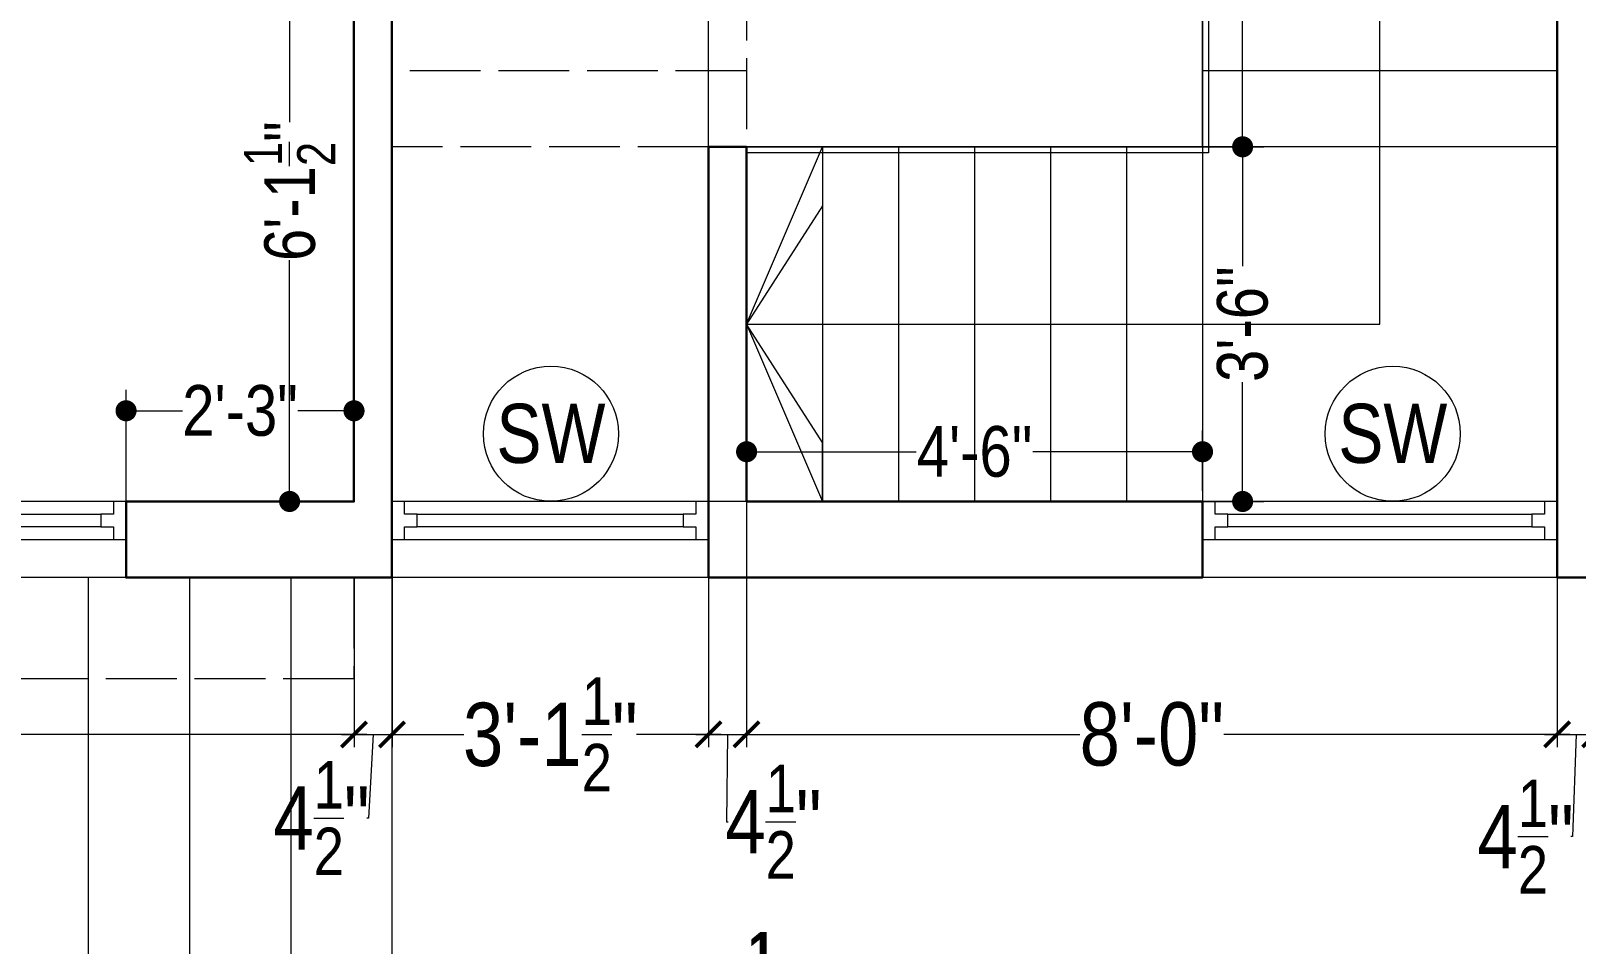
# Model space of a CAD drawing. Header units: millimetres. Extents: x 56222 to 3066687, y -650199 to -121287.
# Drawn here: x 152093.4 to 152276.5, y -173451 to -173342.9 of the extents above; entities that cross this region are included whole.
import ezdxf

# ---------------------------------------------------------------- set-up
doc = ezdxf.new("R2010")
doc.units = ezdxf.units.MM
doc.header["$MEASUREMENT"] = 0
doc.header["$PDMODE"] = 35
doc.linetypes.add('ACAD_ISO02W100', pattern=[15, 12, -3])
doc.layers.get('Defpoints').update_dxf_attribs({"color": 220})
for name, color, linetype, lineweight in [('GROUND FLOOR', 7, 'Continuous', 9), ('GROUND FLOOR  ( DIM )', 7, 'Continuous', 9), ('GROUND FLOOR  ( PLINE )', 251, 'Continuous', 30), ('GROUND FLOOR ( DW_RAIL )', 7, 'Continuous', 9), ('GROUND FLOOR ( STAIR )', 251, 'Continuous', 9)]:
    doc.layers.add(name, color=color, linetype=linetype, lineweight=lineweight)
doc.styles.add('Cn BT~6', font='swissc.ttf', dxfattribs={"height": 6})
doc.styles.add("Cn_BT_0'-0", font='swissc.ttf')
doc.styles.add('Cn_BT_7', font='swissc.ttf', dxfattribs={"height": 7})
doc.styles.add('Cn_BT_7½', font='swissc.ttf', dxfattribs={"height": 7.5})
doc.dimstyles.new('Cn BT~6', dxfattribs={"dimtxt": 0.18, "dimasz": 2.5, "dimexe": 2.5, "dimexo": 0, "dimgap": 0.09, "dimtad": 0, "dimdec": 3, "dimzin": 3, "dimdsep": 46, "dimlunit": 4, "dimtxsty": 'Cn BT~6', "dimblk": 'DOT', "dimcen": 0.09, "dimdle": 2, "dimclrd": 250, "dimclre": 250, "dimclrt": 5, "dimadec": 0, "dimazin": 0, "dimtfac": 0.75, "dimtdec": 3, "dimtofl": 0, "dimtmove": 0, "dimatfit": 3, "dimfxl": 1, "dimtolj": 1, "dimtzin": 0, "dimlwd": 15, "dimlwe": 15, "dimarcsym": 0})
doc.dimstyles.new('Cn_BT_7½', dxfattribs={"dimtxt": 9, "dimasz": 3, "dimexe": 1.5, "dimexo": 0, "dimgap": 0.09, "dimtad": 0, "dimdec": 3, "dimzin": 3, "dimdsep": 46, "dimlunit": 4, "dimtxsty": 'Cn_BT_7½', "dimblk": 'ARCHTICK', "dimcen": 0.09, "dimdle": 1.5, "dimclrd": 251, "dimclre": 251, "dimclrt": 14, "dimadec": 0, "dimazin": 0, "dimtfac": 0.75, "dimtdec": 3, "dimtofl": 0, "dimtmove": 0, "dimatfit": 3, "dimfxl": 0, "dimtolj": 1, "dimtzin": 0, "dimlwd": 15, "dimlwe": 15, "dimarcsym": 0})

# ---------------------------------------------------------------- blocks, each defined once
blk = doc.blocks.new('_ArchTick')
at = {"color": 0, "linetype": 'ByBlock', "const_width": 0.15}
blk.add_lwpolyline([(-0.5, -0.5), (0.5, 0.5)], dxfattribs=at)
blk = doc.blocks.new('*D198')
at = {"layer": 'Defpoints', "color": 0, "lineweight": 0, "transparency": 16777216}
for p in [(151981.71, -173407.6), (152131.71, -173407.6), (152131.71, -173426.18)]:
    blk.add_point(p, dxfattribs=at)
at = {"layer": 'GROUND FLOOR  ( DIM )', "color": 251, "lineweight": 15, "transparency": 16777216}
for p, q in [((151981.71, -173407.6), (151981.71, -173427.68)), ((152131.71, -173407.6), (152131.71, -173427.68)), ((151980.21, -173426.18), (152045.85, -173426.18)), ((152133.21, -173426.18), (152067.57, -173426.18))]:
    blk.add_line(p, q, dxfattribs=at)
at = {"layer": 'GROUND FLOOR  ( DIM )', "color": 251, "lineweight": 15, "transparency": 16777216, "xscale": 3, "yscale": 3, "zscale": 3, "rotation": 180}
blk.add_blockref('_ArchTick', (151981.71, -173426.18), dxfattribs=at)
at = {"layer": 'GROUND FLOOR  ( DIM )', "color": 251, "lineweight": 15, "transparency": 16777216, "xscale": 3, "yscale": 3, "zscale": 3}
blk.add_blockref('_ArchTick', (152131.71, -173426.18), dxfattribs=at)
at = {"layer": 'GROUND FLOOR  ( DIM )', "color": 14, "transparency": 16777216, "insert": (152056.71, -173426.18), "char_height": 7.5, "attachment_point": 5, "style": 'Cn_BT_7½'}
blk.add_mtext('\\A1;12\'-6"', dxfattribs=at)
blk = doc.blocks.new('*D197')
at = {"layer": 'Defpoints', "color": 0, "lineweight": 0, "transparency": 16777216}
for p in [(152131.71, -173407.6), (152136.21, -173407.6), (152136.21, -173426.18)]:
    blk.add_point(p, dxfattribs=at)
at = {"layer": 'GROUND FLOOR  ( DIM )', "color": 251, "lineweight": 15, "transparency": 16777216}
for p, q in [((152131.71, -173407.6), (152131.71, -173427.68)), ((152136.21, -173407.6), (152136.21, -173427.68)), ((152130.21, -173426.18), (152137.71, -173426.18)), ((152133.96, -173426.18), (152133.41, -173436.1)), ((152133.41, -173436.1), (152133.23, -173436.1))]:
    blk.add_line(p, q, dxfattribs=at)
at = {"layer": 'GROUND FLOOR  ( DIM )', "color": 251, "lineweight": 15, "transparency": 16777216, "xscale": 3, "yscale": 3, "zscale": 3, "rotation": 180}
blk.add_blockref('_ArchTick', (152131.71, -173426.18), dxfattribs=at)
at = {"layer": 'GROUND FLOOR  ( DIM )', "color": 251, "lineweight": 15, "transparency": 16777216, "xscale": 3, "yscale": 3, "zscale": 3}
blk.add_blockref('_ArchTick', (152136.21, -173426.18), dxfattribs=at)
at = {"layer": 'GROUND FLOOR  ( DIM )', "color": 14, "transparency": 16777216, "insert": (152127.86, -173436.1), "char_height": 7.5, "attachment_point": 5, "style": 'Cn_BT_7½'}
blk.add_mtext('\\A1;4{\\H0.75x;\\S1/2;}"', dxfattribs=at)
blk = doc.blocks.new('*D196')
at = {"layer": 'Defpoints', "color": 0, "lineweight": 0, "transparency": 16777216}
for p in [(152136.21, -173407.6), (152173.71, -173407.6), (152173.71, -173426.18)]:
    blk.add_point(p, dxfattribs=at)
at = {"layer": 'GROUND FLOOR  ( DIM )', "color": 251, "lineweight": 15, "transparency": 16777216}
for p, q in [((152136.21, -173407.6), (152136.21, -173427.68)), ((152173.71, -173407.6), (152173.71, -173427.68)), ((152134.71, -173426.18), (152144.73, -173426.18)), ((152175.21, -173426.18), (152165.18, -173426.18))]:
    blk.add_line(p, q, dxfattribs=at)
at = {"layer": 'GROUND FLOOR  ( DIM )', "color": 251, "lineweight": 15, "transparency": 16777216, "xscale": 3, "yscale": 3, "zscale": 3, "rotation": 180}
blk.add_blockref('_ArchTick', (152136.21, -173426.18), dxfattribs=at)
at = {"layer": 'GROUND FLOOR  ( DIM )', "color": 251, "lineweight": 15, "transparency": 16777216, "xscale": 3, "yscale": 3, "zscale": 3}
blk.add_blockref('_ArchTick', (152173.71, -173426.18), dxfattribs=at)
at = {"layer": 'GROUND FLOOR  ( DIM )', "color": 14, "transparency": 16777216, "insert": (152154.96, -173426.18), "char_height": 7.5, "attachment_point": 5, "style": 'Cn_BT_7½'}
blk.add_mtext('\\A1;3\'-1{\\H0.75x;\\S1/2;}"', dxfattribs=at)
blk = doc.blocks.new('*D195')
at = {"layer": 'Defpoints', "color": 0, "lineweight": 0, "transparency": 16777216}
for p in [(152178.21, -173398.6), (152173.71, -173407.6), (152178.21, -173426.18)]:
    blk.add_point(p, dxfattribs=at)
at = {"layer": 'GROUND FLOOR  ( DIM )', "color": 251, "lineweight": 15, "transparency": 16777216}
for p, q in [((152178.21, -173398.6), (152178.21, -173427.68)), ((152173.71, -173407.6), (152173.71, -173427.68)), ((152172.21, -173426.18), (152179.71, -173426.18)), ((152175.96, -173426.18), (152175.84, -173436.52)), ((152175.84, -173436.52), (152176.02, -173436.52))]:
    blk.add_line(p, q, dxfattribs=at)
at = {"layer": 'GROUND FLOOR  ( DIM )', "color": 251, "lineweight": 15, "transparency": 16777216, "xscale": 3, "yscale": 3, "zscale": 3, "rotation": 180}
blk.add_blockref('_ArchTick', (152173.71, -173426.18), dxfattribs=at)
at = {"layer": 'GROUND FLOOR  ( DIM )', "color": 251, "lineweight": 15, "transparency": 16777216, "xscale": 3, "yscale": 3, "zscale": 3}
blk.add_blockref('_ArchTick', (152178.21, -173426.18), dxfattribs=at)
at = {"layer": 'GROUND FLOOR  ( DIM )', "color": 14, "transparency": 16777216, "insert": (152181.39, -173436.52), "char_height": 7.5, "attachment_point": 5, "style": 'Cn_BT_7½'}
blk.add_mtext('\\A1;4{\\H0.75x;\\S1/2;}"', dxfattribs=at)
blk = doc.blocks.new('*D194')
at = {"layer": 'Defpoints', "color": 0, "lineweight": 0, "transparency": 16777216}
for p in [(152178.21, -173398.6), (152274.21, -173407.6), (152274.21, -173426.18)]:
    blk.add_point(p, dxfattribs=at)
at = {"layer": 'GROUND FLOOR  ( DIM )', "color": 251, "lineweight": 15, "transparency": 16777216}
for p, q in [((152178.21, -173398.6), (152178.21, -173427.68)), ((152274.21, -173407.6), (152274.21, -173427.68)), ((152176.71, -173426.18), (152217.68, -173426.18)), ((152275.71, -173426.18), (152234.73, -173426.18))]:
    blk.add_line(p, q, dxfattribs=at)
at = {"layer": 'GROUND FLOOR  ( DIM )', "color": 251, "lineweight": 15, "transparency": 16777216, "xscale": 3, "yscale": 3, "zscale": 3, "rotation": 180}
blk.add_blockref('_ArchTick', (152178.21, -173426.18), dxfattribs=at)
at = {"layer": 'GROUND FLOOR  ( DIM )', "color": 251, "lineweight": 15, "transparency": 16777216, "xscale": 3, "yscale": 3, "zscale": 3}
blk.add_blockref('_ArchTick', (152274.21, -173426.18), dxfattribs=at)
at = {"layer": 'GROUND FLOOR  ( DIM )', "color": 14, "transparency": 16777216, "insert": (152226.21, -173426.18), "char_height": 7.5, "attachment_point": 5, "style": 'Cn_BT_7½'}
blk.add_mtext('\\A1;8\'-0"', dxfattribs=at)
blk = doc.blocks.new('*D193')
at = {"layer": 'Defpoints', "color": 0, "lineweight": 0, "transparency": 16777216}
for p in [(152274.21, -173407.6), (152278.71, -173407.6), (152278.71, -173426.18)]:
    blk.add_point(p, dxfattribs=at)
at = {"layer": 'GROUND FLOOR  ( DIM )', "color": 251, "lineweight": 15, "transparency": 16777216}
for p, q in [((152274.21, -173407.6), (152274.21, -173427.68)), ((152278.71, -173407.6), (152278.71, -173427.68)), ((152272.71, -173426.18), (152280.21, -173426.18)), ((152276.46, -173426.18), (152276.03, -173438.28)), ((152276.03, -173438.28), (152275.85, -173438.28))]:
    blk.add_line(p, q, dxfattribs=at)
at = {"layer": 'GROUND FLOOR  ( DIM )', "color": 251, "lineweight": 15, "transparency": 16777216, "xscale": 3, "yscale": 3, "zscale": 3, "rotation": 180}
blk.add_blockref('_ArchTick', (152274.21, -173426.18), dxfattribs=at)
at = {"layer": 'GROUND FLOOR  ( DIM )', "color": 251, "lineweight": 15, "transparency": 16777216, "xscale": 3, "yscale": 3, "zscale": 3}
blk.add_blockref('_ArchTick', (152278.71, -173426.18), dxfattribs=at)
at = {"layer": 'GROUND FLOOR  ( DIM )', "color": 14, "transparency": 16777216, "insert": (152270.48, -173438.28), "char_height": 7.5, "attachment_point": 5, "style": 'Cn_BT_7½'}
blk.add_mtext('\\A1;4{\\H0.75x;\\S1/2;}"', dxfattribs=at)
blk = doc.blocks.new('_Dot')
at = {"color": 0, "linetype": 'ByBlock', "lineweight": -2}
blk.add_line((-0.5, 0), (-1, 0), dxfattribs=at)
at = {"color": 0, "linetype": 'ByBlock', "const_width": 0.5}
blk.add_lwpolyline([(-0.25, 0, 1), (0.25, 0, 1)], format="xyb", close=True, dxfattribs=at)
blk = doc.blocks.new('*D190')
at = {"layer": 'Defpoints', "color": 0, "lineweight": 0, "transparency": 16777216}
for p in [(152124.08, -173325.1), (152136.21, -173325.1), (152131.71, -173398.6)]:
    blk.add_point(p, dxfattribs=at)
at = {"layer": 'GROUND FLOOR  ( DIM )', "color": 250, "lineweight": 15, "transparency": 16777216}
for p, q in [((152136.21, -173325.1), (152121.58, -173325.1)), ((152124.08, -173327.6), (152124.08, -173353.68)), ((152124.08, -173396.1), (152124.08, -173370.03)), ((152131.71, -173398.6), (152121.58, -173398.6))]:
    blk.add_line(p, q, dxfattribs=at)
at = {"layer": 'GROUND FLOOR  ( DIM )', "color": 250, "lineweight": 15, "transparency": 16777216, "xscale": 2.5, "yscale": 2.5, "zscale": 2.5}
for p, rotation in [((152124.08, -173325.1), 90), ((152124.08, -173398.6), 270)]:
    blk.add_blockref('_Dot', p, dxfattribs=dict(at, rotation=rotation))
at = {"layer": 'GROUND FLOOR  ( DIM )', "color": 5, "transparency": 16777216, "insert": (152124.08, -173361.85), "char_height": 6, "attachment_point": 5, "rotation": 90, "style": 'Cn BT~6'}
blk.add_mtext('\\A1;6\'-1{\\H0.75x;\\S1/2;}"', dxfattribs=at)
blk = doc.blocks.new('*D181')
at = {"layer": 'Defpoints', "color": 0, "lineweight": 0, "transparency": 16777216}
for p in [(152178.21, -173392.71), (152178.21, -173397.33), (152232.21, -173397.33)]:
    blk.add_point(p, dxfattribs=at)
at = {"layer": 'GROUND FLOOR  ( DIM )', "color": 250, "lineweight": 15, "transparency": 16777216}
for p, q in [((152178.21, -173397.33), (152178.21, -173390.21)), ((152232.21, -173397.33), (152232.21, -173390.21)), ((152180.71, -173392.71), (152198.31, -173392.71)), ((152229.71, -173392.71), (152212.1, -173392.71))]:
    blk.add_line(p, q, dxfattribs=at)
at = {"layer": 'GROUND FLOOR  ( DIM )', "color": 250, "lineweight": 15, "transparency": 16777216, "xscale": 2.5, "yscale": 2.5, "zscale": 2.5, "rotation": 180}
blk.add_blockref('_Dot', (152178.21, -173392.71), dxfattribs=at)
at = {"layer": 'GROUND FLOOR  ( DIM )', "color": 250, "lineweight": 15, "transparency": 16777216, "xscale": 2.5, "yscale": 2.5, "zscale": 2.5}
blk.add_blockref('_Dot', (152232.21, -173392.71), dxfattribs=at)
at = {"layer": 'GROUND FLOOR  ( DIM )', "color": 5, "transparency": 16777216, "insert": (152205.21, -173392.71), "char_height": 6, "attachment_point": 5, "style": 'Cn BT~6'}
blk.add_mtext('\\A1;4\'-6"', dxfattribs=at)
blk = doc.blocks.new('*D177')
at = {"layer": 'Defpoints', "color": 0, "lineweight": 0, "transparency": 16777216}
for p in [(152232.21, -173356.6), (152236.96, -173356.6), (152232.21, -173398.6)]:
    blk.add_point(p, dxfattribs=at)
at = {"layer": 'GROUND FLOOR  ( DIM )', "color": 250, "lineweight": 15, "transparency": 16777216}
for p, q in [((152232.21, -173356.6), (152239.46, -173356.6)), ((152236.96, -173359.1), (152236.96, -173370.75)), ((152236.96, -173396.1), (152236.96, -173384.46)), ((152232.21, -173398.6), (152239.46, -173398.6))]:
    blk.add_line(p, q, dxfattribs=at)
at = {"layer": 'GROUND FLOOR  ( DIM )', "color": 250, "lineweight": 15, "transparency": 16777216, "xscale": 2.5, "yscale": 2.5, "zscale": 2.5}
for p, rotation in [((152236.96, -173356.6), 90), ((152236.96, -173398.6), 270)]:
    blk.add_blockref('_Dot', p, dxfattribs=dict(at, rotation=rotation))
at = {"layer": 'GROUND FLOOR  ( DIM )', "color": 5, "transparency": 16777216, "insert": (152236.96, -173377.6), "char_height": 6, "attachment_point": 5, "rotation": 90, "style": 'Cn BT~6'}
blk.add_mtext('\\A1;3\'-6"', dxfattribs=at)
blk = doc.blocks.new('*D176')
at = {"layer": 'Defpoints', "color": 0, "lineweight": 0, "transparency": 16777216}
for p in [(152232.91, -173302.6), (152236.96, -173302.6), (152232.21, -173356.6)]:
    blk.add_point(p, dxfattribs=at)
at = {"layer": 'GROUND FLOOR  ( DIM )', "color": 250, "lineweight": 15, "transparency": 16777216}
for p, q in [((152232.91, -173302.6), (152239.46, -173302.6)), ((152236.96, -173305.1), (152236.96, -173322.71)), ((152236.96, -173354.1), (152236.96, -173336.5)), ((152232.21, -173356.6), (152239.46, -173356.6))]:
    blk.add_line(p, q, dxfattribs=at)
at = {"layer": 'GROUND FLOOR  ( DIM )', "color": 250, "lineweight": 15, "transparency": 16777216, "xscale": 2.5, "yscale": 2.5, "zscale": 2.5}
for p, rotation in [((152236.96, -173302.6), 90), ((152236.96, -173356.6), 270)]:
    blk.add_blockref('_Dot', p, dxfattribs=dict(at, rotation=rotation))
at = {"layer": 'GROUND FLOOR  ( DIM )', "color": 5, "transparency": 16777216, "insert": (152236.96, -173329.6), "char_height": 6, "attachment_point": 5, "rotation": 90, "style": 'Cn BT~6'}
blk.add_mtext('\\A1;4\'-6"', dxfattribs=at)
blk = doc.blocks.new('*D173')
at = {"layer": 'Defpoints', "color": 0, "lineweight": 0, "transparency": 16777216}
for p in [(152104.71, -173387.86), (152104.71, -173398.6), (152131.71, -173398.6)]:
    blk.add_point(p, dxfattribs=at)
at = {"layer": 'GROUND FLOOR  ( DIM )', "color": 250, "lineweight": 15, "transparency": 16777216}
for p, q in [((152104.71, -173398.6), (152104.71, -173385.36)), ((152131.71, -173398.6), (152131.71, -173385.36)), ((152107.21, -173387.86), (152111.38, -173387.86)), ((152129.21, -173387.86), (152125.04, -173387.86))]:
    blk.add_line(p, q, dxfattribs=at)
at = {"layer": 'GROUND FLOOR  ( DIM )', "color": 250, "lineweight": 15, "transparency": 16777216, "xscale": 2.5, "yscale": 2.5, "zscale": 2.5, "rotation": 180}
blk.add_blockref('_Dot', (152104.71, -173387.86), dxfattribs=at)
at = {"layer": 'GROUND FLOOR  ( DIM )', "color": 250, "lineweight": 15, "transparency": 16777216, "xscale": 2.5, "yscale": 2.5, "zscale": 2.5}
blk.add_blockref('_Dot', (152131.71, -173387.86), dxfattribs=at)
at = {"layer": 'GROUND FLOOR  ( DIM )', "color": 5, "transparency": 16777216, "insert": (152118.21, -173387.86), "char_height": 6, "attachment_point": 5, "style": 'Cn BT~6'}
blk.add_mtext('\\A1;2\'-3"', dxfattribs=at)
blk = doc.blocks.new('*D170')
at = {"layer": 'Defpoints', "color": 0, "lineweight": 0, "transparency": 16777216}
for p in [(151972.71, -173407.61), (152373.21, -173407.61), (152373.21, -173455.9)]:
    blk.add_point(p, dxfattribs=at)
at = {"layer": 'GROUND FLOOR  ( DIM )', "color": 250, "lineweight": 15, "transparency": 16777216}
for p, q in [((151972.71, -173407.61), (151972.71, -173458.4)), ((152373.21, -173407.61), (152373.21, -173458.4)), ((151975.21, -173455.9), (152160.77, -173455.9)), ((152370.71, -173455.9), (152185.14, -173455.9))]:
    blk.add_line(p, q, dxfattribs=at)
at = {"layer": 'GROUND FLOOR  ( DIM )', "color": 250, "lineweight": 15, "transparency": 16777216, "xscale": 2.5, "yscale": 2.5, "zscale": 2.5, "rotation": 180}
blk.add_blockref('_Dot', (151972.71, -173455.9), dxfattribs=at)
at = {"layer": 'GROUND FLOOR  ( DIM )', "color": 250, "lineweight": 15, "transparency": 16777216, "xscale": 2.5, "yscale": 2.5, "zscale": 2.5}
blk.add_blockref('_Dot', (152373.21, -173455.9), dxfattribs=at)
at = {"layer": 'GROUND FLOOR  ( DIM )', "color": 5, "transparency": 16777216, "insert": (152172.96, -173455.9), "char_height": 7, "attachment_point": 5, "style": "Cn_BT_0'-0"}
blk.add_mtext('\\A1;{\\fSwis721 Cn BT|b1|i0|c0|p34;33\'-4{\\H0.75x;\\S1/2;}"}', dxfattribs=at)

msp = doc.modelspace()

# ---------------------------------------------------------------- linework, layer by layer
at = {"layer": 'GROUND FLOOR'}
for p, q in [((152274.2071, -173253.105), (152274.2071, -173407.605)), ((152173.7071, -173407.605), (152173.7071, -173325.105)), ((152178.2071, -173398.605), (152178.2071, -173356.605)), ((152131.7071, -173398.605), (152029.7071, -173398.605)), ((152104.7071, -173407.605), (152104.7071, -173398.605)), ((152274.2071, -173398.605), (152136.2071, -173398.605)), ((152232.2071, -173398.605), (152232.2071, -173407.605)), ((152373.2071, -173407.605), (151972.7071, -173407.605)), ((152100.2071, -173407.605), (152100.2071, -173519.855)), ((152112.2071, -173407.605), (152112.2071, -173519.855)), ((152124.2071, -173407.605), (152124.2071, -173519.855)), ((152136.2071, -173407.605), (152136.2071, -173519.855))]:
    msp.add_line(p, q, dxfattribs=at)
at = {"layer": 'GROUND FLOOR', "color": 1, "linetype": 'ACAD_ISO02W100', "ltscale": 0.7}
msp.add_lwpolyline([(152131.7071, -173407.605), (152131.7071, -173419.605), (151968.2071, -173419.605), (151968.2071, -173091.105), (151972.7071, -173091.105)], dxfattribs=at)
at = {"layer": 'GROUND FLOOR'}
msp.add_lwpolyline([(152232.2071, -173302.605), (152232.2071, -173356.605), (152178.2071, -173356.605)], dxfattribs=at)
at = {"layer": 'GROUND FLOOR  ( DIM )', "color": 5}
for centre in [(152155.0331, -173390.5833), (152254.7454, -173390.5833)]:
    msp.add_circle(centre, 8, dxfattribs=at)
at = {"layer": 'GROUND FLOOR  ( PLINE )'}
for points in [[(152274.2071, -173253.105), (152302.7071, -173253.105), (152302.7071, -173257.605), (152278.7071, -173257.605), (152278.7071, -173407.605), (152274.2071, -173407.605)], [(152136.2071, -173325.105), (152178.2071, -173325.105), (152178.2071, -173302.605), (152173.7071, -173302.605), (152173.7071, -173320.605), (152136.2071, -173320.605), (152136.2071, -173302.605), (152131.7071, -173302.605), (152131.7071, -173398.605), (152104.7071, -173398.605), (152104.7071, -173407.605), (152136.2071, -173407.605)], [(152232.2071, -173398.605), (152178.2071, -173398.605), (152178.2071, -173356.605), (152173.7071, -173356.605), (152173.7071, -173407.605), (152232.2071, -173407.605)]]:
    msp.add_lwpolyline(points, close=True, dxfattribs=at)
at = {"layer": 'GROUND FLOOR ( DW_RAIL )'}
for points in [[(152104.7071, -173398.605), (152103.2071, -173398.605), (152103.2071, -173400.105), (152101.7071, -173400.105), (152101.7071, -173401.605), (152059.7071, -173401.605), (152059.7071, -173400.105), (152058.2071, -173400.105), (152058.2071, -173398.605), (152056.7071, -173398.605), (152056.7071, -173403.105), (152058.2071, -173403.105), (152058.2071, -173401.605), (152059.7071, -173401.605), (152059.7071, -173400.105), (152101.7071, -173400.105), (152101.7071, -173401.605), (152103.2071, -173401.605), (152103.2071, -173403.105), (152104.7071, -173403.105), (152104.7071, -173398.605), (152056.7071, -173398.605), (152056.7071, -173403.105), (152104.7071, -173403.105)], [(152173.7071, -173398.605), (152172.2071, -173398.605), (152172.2071, -173400.105), (152170.7071, -173400.105), (152170.7071, -173401.605), (152139.2071, -173401.605), (152139.2071, -173400.105), (152137.7071, -173400.105), (152137.7071, -173398.605), (152136.2071, -173398.605), (152136.2071, -173403.105), (152137.7071, -173403.105), (152137.7071, -173401.605), (152139.2071, -173401.605), (152139.2071, -173400.105), (152170.7071, -173400.105), (152170.7071, -173401.605), (152172.2071, -173401.605), (152172.2071, -173403.105), (152173.7071, -173403.105), (152173.7071, -173398.605), (152136.2071, -173398.605), (152136.2071, -173403.105), (152173.7071, -173403.105)], [(152274.2071, -173398.605), (152272.7071, -173398.605), (152272.7071, -173400.105), (152271.2071, -173400.105), (152271.2071, -173401.605), (152235.2071, -173401.605), (152235.2071, -173400.105), (152233.7071, -173400.105), (152233.7071, -173398.605), (152232.2071, -173398.605), (152232.2071, -173403.105), (152233.7071, -173403.105), (152233.7071, -173401.605), (152235.2071, -173401.605), (152235.2071, -173400.105), (152271.2071, -173400.105), (152271.2071, -173401.605), (152272.7071, -173401.605), (152272.7071, -173403.105), (152274.2071, -173403.105), (152274.2071, -173398.605), (152232.2071, -173398.605), (152232.2071, -173403.105), (152274.2071, -173403.105)]]:
    msp.add_lwpolyline(points, close=True, dxfattribs=at)
at = {"layer": 'GROUND FLOOR ( STAIR )'}
for p, q in [((152232.2071, -173302.605), (152232.2071, -173398.605)), ((152274.2071, -173347.605), (152232.2071, -173347.605)), ((152274.2071, -173356.605), (152178.2071, -173356.605)), ((152187.2071, -173356.605), (152187.2071, -173398.605)), ((152196.2071, -173356.605), (152196.2071, -173398.605)), ((152205.2071, -173356.605), (152205.2071, -173398.605)), ((152214.2071, -173356.605), (152214.2071, -173398.605)), ((152223.2071, -173356.605), (152223.2071, -173398.605))]:
    msp.add_line(p, q, dxfattribs=at)
at = {"layer": 'GROUND FLOOR ( STAIR )', "color": 5, "linetype": 'ACAD_ISO02W100', "ltscale": 0.7}
for p, q in [((152178.2071, -173325.105), (152178.2071, -173356.605)), ((152178.2071, -173347.605), (152136.2071, -173347.605)), ((152173.7071, -173356.605), (152136.2071, -173356.605))]:
    msp.add_line(p, q, dxfattribs=at)
at = {"layer": 'GROUND FLOOR ( STAIR )'}
msp.add_lwpolyline([(152178.2071, -173377.605), (152187.2071, -173356.605), (152187.2071, -173363.605), (152178.2071, -173377.605), (152187.2071, -173398.605), (152187.2071, -173391.605), (152178.2071, -173377.605), (152253.2071, -173377.605), (152253.2071, -173302.605)], dxfattribs=at)
msp.add_lwpolyline([(152178.2071, -173356.605), (152232.2071, -173356.605), (152232.2071, -173302.605), (152232.9071, -173302.605), (152232.9071, -173357.305), (152178.2071, -173357.305)], close=True, dxfattribs=at)

# ---------------------------------------------------------------- texts
at = {"layer": 'GROUND FLOOR  ( DIM )', "color": 5, "char_height": 7, "attachment_point": 5, "style": 'Cn_BT_7'}
for insert in [(152155.0331, -173390.5833), (152254.7454, -173390.5833)]:
    msp.add_mtext('SW', dxfattribs=dict(at, insert=insert))

# ---------------------------------------------------------------- dimensions: what is measured, and where the dimension line sits
at = {"layer": 'GROUND FLOOR  ( DIM )'}
dim = msp.add_linear_dim(base=(152236.9631, -173302.605), p1=(152232.2071, -173356.605), p2=(152232.9071, -173302.605), angle=90, dimstyle='Cn BT~6', override={"dimtmove": 1}, dxfattribs=at)
dim.commit()
dim.dimension.update_dxf_attribs({"geometry": '*D176', "text_midpoint": (152236.9631, -173329.605)})
for base, p1, p2, picture, middle in [((152124.0837, -173325.105), (152131.7071, -173398.605), (152136.2071, -173325.105), '*D190', (152124.0837, -173361.855)), ((152236.9631, -173356.605), (152232.2071, -173398.605), (152232.2071, -173356.605), '*D177', (152236.9631, -173377.605))]:
    dim = msp.add_linear_dim(base=base, p1=p1, p2=p2, angle=90, dimstyle='Cn BT~6', dxfattribs=at)
    dim.commit()
    dim.dimension.update_dxf_attribs({"geometry": picture, "text_midpoint": middle})
for base, p1, p2, dimstyle, picture, middle in [((152104.7071, -173387.858), (152131.7071, -173398.605), (152104.7071, -173398.605), 'Cn BT~6', '*D173', (152118.2071, -173387.858)), ((152274.2071, -173426.1768), (152178.2071, -173398.605), (152274.2071, -173407.605), 'Cn_BT_7½', '*D194', (152226.2071, -173426.1768)), ((152131.7071, -173426.1768), (151981.7071, -173407.605), (152131.7071, -173407.605), 'Cn_BT_7½', '*D198', (152056.7071, -173426.1768)), ((152173.7071, -173426.1768), (152136.2071, -173407.605), (152173.7071, -173407.605), 'Cn_BT_7½', '*D196', (152154.9571, -173426.1768))]:
    dim = msp.add_linear_dim(base=base, p1=p1, p2=p2, dimstyle=dimstyle, dxfattribs=at)
    dim.commit()
    dim.dimension.update_dxf_attribs({"geometry": picture, "text_midpoint": middle})
dim = msp.add_linear_dim(base=(152178.2071, -173392.7097), p1=(152232.2071, -173397.332), p2=(152178.2071, -173397.332), dimstyle='Cn BT~6', override={"dimtmove": 1}, dxfattribs=at)
dim.commit()
dim.dimension.update_dxf_attribs({"geometry": '*D181', "text_midpoint": (152205.2071, -173392.7097)})
for base, p1, p2, picture, middle in [((152178.2071, -173426.1768), (152173.7071, -173407.605), (152178.2071, -173398.605), '*D195', (152176.1093, -173436.5223)), ((152136.2071, -173426.1768), (152131.7071, -173407.605), (152136.2071, -173407.605), '*D197', (152133.1432, -173436.0992)), ((152278.7071, -173426.1768), (152274.2071, -173407.605), (152278.7071, -173407.605), '*D193', (152275.7612, -173438.277))]:
    dim = msp.add_linear_dim(base=base, p1=p1, p2=p2, dimstyle='Cn_BT_7½', override={"dimtmove": 1}, dxfattribs=at)
    dim.commit()
    dim.dimension.update_dxf_attribs({"geometry": picture, "text_midpoint": middle, "dimtype": 160})
dim = msp.add_linear_dim(base=(152373.2071, -173455.8966), p1=(151972.7071, -173407.605), p2=(152373.2071, -173407.605), text='{\\fSwis721 Cn BT|b1|i0|c0|p34;<>}', dimstyle='Cn BT~6', override={"dimtxt": 7, "dimtxsty": "Cn_BT_0'-0"}, dxfattribs=at)
dim.commit()
dim.dimension.update_dxf_attribs({"geometry": '*D170', "text_midpoint": (152172.9571, -173455.8966)})

doc.saveas('drawing.dxf')
